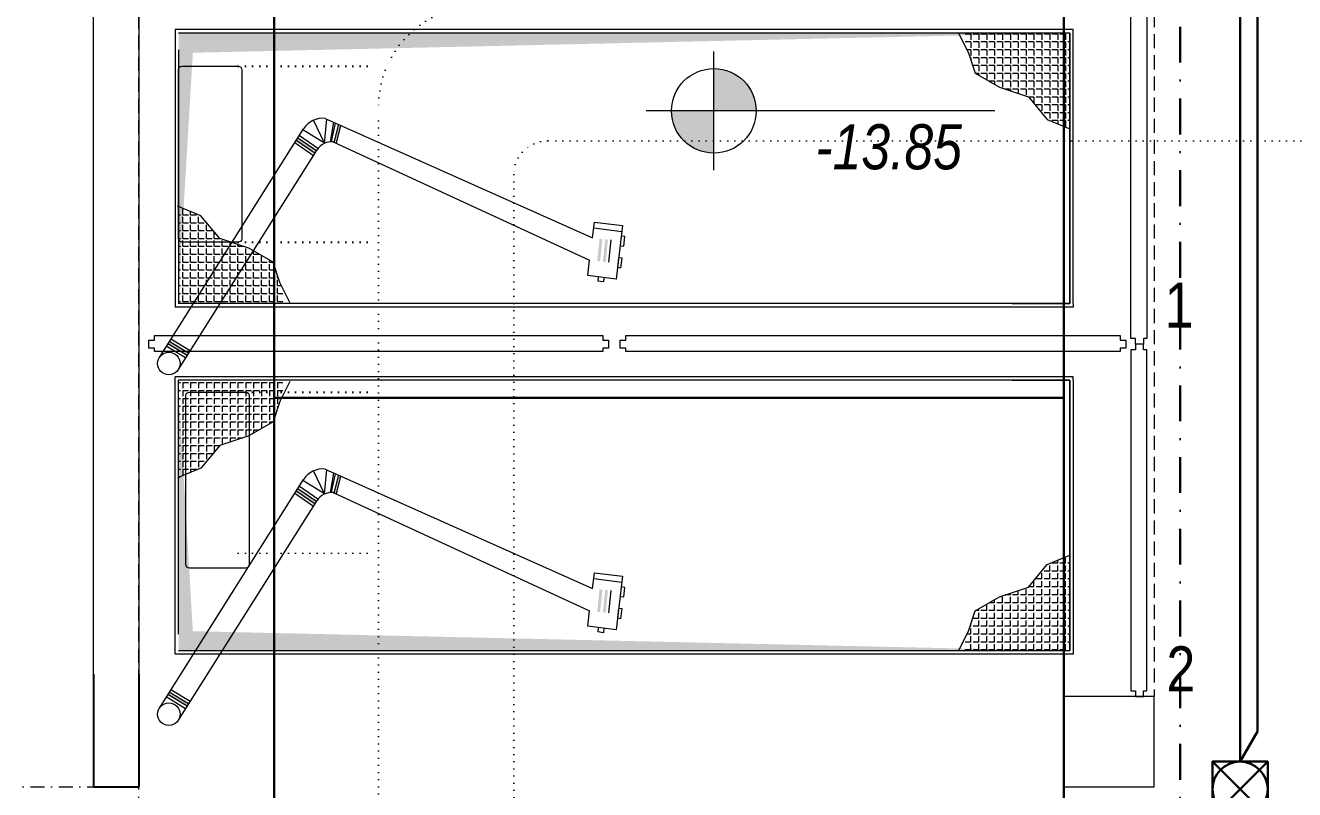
# Model space of a CAD drawing. Header units: metres. Extents: x -19121 to 152404, y -12107 to 29421.
# Drawn here: x -61 to 1065, y 5683 to 6360 of the extents above; entities that cross this region are included whole.
import ezdxf
from ezdxf.enums import TextEntityAlignment as Align

# ---------------------------------------------------------------- set-up
doc = ezdxf.new("R2010")
doc.units = ezdxf.units.M
doc.header["$LTSCALE"] = 50
doc.header["$MEASUREMENT"] = 0
for name, pattern in [('ACAD_ISO05W100', [33, 24, -3, 0, -3, 0, -3]), ('DASHDOT', [25.4, 12.7, -6.35, 0, -6.35]), ('DASHDOT2', [0.5, 0.25, -0.125, 0, -0.125]), ('DOT2', [0.125, 0, -0.125]), ('HIDDEN', [0.375, 0.25, -0.125])]:
    doc.linetypes.add(name, pattern=pattern)
doc.layers.get('0').update_dxf_attribs({"color": 9, "lineweight": 9})
for name, color, linetype, lineweight in [('01', 9, 'Continuous', 9), ('06D', 9, 'Continuous', 9), ('10', 9, 'Continuous', 9), ('20', 9, 'DOT2', 9), ('21', 9, 'Continuous', 9), ('24', 9, 'DASHDOT2', 9), ('bakırcı ekipman', 252, 'ACAD_ISO05W100', 9), ('E-DUVAR TİPİ FLAŞÖR', 7, 'Continuous', 30), ('E-KABLO', 7, 'Continuous', 30)]:
    doc.layers.add(name, color=color, linetype=linetype, lineweight=lineweight)
doc.styles.add('Arial', font='arial.ttf', dxfattribs={"height": 2.5})
doc.styles.add('MuuM_TEXT-ITALIC', font='ARIALNI.TTF')
doc.styles.add('MuuM_TEXT-STANDART', font='ARIALN.TTF')

# ---------------------------------------------------------------- blocks, each defined once
blk = doc.blocks.new('p-akslar_yeni')
at = {"layer": '24'}
blk.add_lwpolyline([(-2190, -2790), (-2150, -2790), (-2150, -2890), (6415, -2890)], dxfattribs=at)
blk = doc.blocks.new('100_DUVAR TİPİ FLAŞÖR 085')
at = {"layer": 'E-DUVAR TİPİ FLAŞÖR', "color": 4}
blk.add_line((-1.224, 2.448), (1.224, 0), dxfattribs=at)
blk.add_lwpolyline([(-1.224, 0), (-1.224, 2.448), (1.224, 2.448), (1.224, 0)], close=True, dxfattribs=at)
blk.add_lwpolyline([(1.224, 2.448), (-1.224, 0)], dxfattribs=at)
blk.add_circle((0, 1.224), 1.224, dxfattribs=at)
blk = doc.blocks.new('p-kolon_80x80')
blk.add_lwpolyline([(-40, -40), (40, -40), (40, 40), (-40, 40)], close=True)
blk = doc.blocks.new('2.bod.sitatik')
at = {"layer": '01', "linetype": 'Continuous', "lineweight": -3}
for p, q in [((0, -2845), (0, -2945)), ((40, -2845), (40, -2945)), ((0, -2945), (40, -2945))]:
    blk.add_line(p, q, dxfattribs=at)
at = {"layer": '01'}
blk.add_lwpolyline([(1981.2, 154.4), (1695, -40), (1695, -40), (60, -1150.3), (40, -1163.9), (40, -1188.2), (40, -1370), (40, -1370), (40, -1430), (40, -1430), (40, -1850), (470, -1850), (470, -1890), (40, -1890), (40, -2160), (470, -2160), (470, -2200), (40, -2200), (40, -2200), (40, -2200), (40, -2945), (0, -2945), (0, -1142.7), (1968.9, 194.4)], dxfattribs=at)
blk.add_blockref('p-kolon_80x80', (900, -2905), dxfattribs=at)
blk = doc.blocks.new('p-işyeri')
at = {"color": 0, "const_width": 2}
blk.add_lwpolyline([(200, 0), (200, 700), (-200, 700), (-200, 0)], close=True, dxfattribs=at)
blk = doc.blocks.new('rf')
at = {"layer": 'bakırcı ekipman', "color": 0, "lineweight": 0}
for p, q in [((174820.4, -9265.6), (174802.8, -9274.5)), ((174784.8, -9280.5), (174772.3, -9302)), ((174784.6, -9283.7), (174784.6, -9280.9)), ((174802.8, -9274.5), (174784.8, -9280.5)), ((174791.6, -9283.7), (174791.6, -9278.6)), ((174798.5, -9276.7), (174796.1, -9276.7)), ((174798.5, -9276.7), (174798.5, -9275.9)), ((174798.5, -9283.7), (174798.5, -9278.6)), ((174805.5, -9276.7), (174800.5, -9276.7)), ((174805.5, -9276.7), (174805.5, -9273.1)), ((174805.5, -9283.7), (174805.5, -9278.6)), ((174812.5, -9276.7), (174807.4, -9276.7)), ((174812.5, -9276.7), (174812.5, -9271.7)), ((174812.5, -9283.7), (174812.5, -9278.6)), ((174819.5, -9276.7), (174814.4, -9276.7)), ((174819.5, -9276.7), (174819.5, -9271.7)), ((174819.5, -9283.7), (174819.5, -9278.6)), ((174777.6, -9297.7), (174777.6, -9292.9)), ((174784.6, -9290.7), (174779.5, -9290.7)), ((174784.6, -9283.7), (174782.9, -9283.7)), ((174784.6, -9290.7), (174784.6, -9285.6)), ((174784.6, -9297.7), (174784.6, -9292.6)), ((174791.6, -9283.7), (174786.5, -9283.7)), ((174791.6, -9290.7), (174786.5, -9290.7)), ((174791.6, -9290.7), (174791.6, -9285.6)), ((174791.6, -9297.7), (174791.6, -9292.6)), ((174798.5, -9283.7), (174793.5, -9283.7)), ((174798.5, -9290.7), (174793.5, -9290.7)), ((174798.5, -9290.7), (174798.5, -9285.6)), ((174798.5, -9297.7), (174798.5, -9292.6)), ((174805.5, -9283.7), (174800.5, -9283.7)), ((174805.5, -9290.7), (174800.5, -9290.7)), ((174805.5, -9290.7), (174805.5, -9285.6)), ((174805.5, -9297.7), (174805.5, -9292.6)), ((174812.5, -9283.7), (174807.4, -9283.7)), ((174812.5, -9290.7), (174807.4, -9290.7)), ((174812.5, -9290.7), (174812.5, -9285.6)), ((174812.5, -9297.7), (174812.5, -9292.6)), ((174819.5, -9283.7), (174814.4, -9283.7)), ((174819.5, -9290.7), (174814.4, -9290.7)), ((174819.5, -9290.7), (174819.5, -9285.6)), ((174819.5, -9297.7), (174819.5, -9292.6)), ((174772.3, -9302), (174763.8, -9327.7)), ((174777.6, -9297.7), (174774.8, -9297.7)), ((174777.6, -9304.7), (174777.6, -9299.6)), ((174784.6, -9297.7), (174779.5, -9297.7)), ((174784.6, -9304.7), (174784.6, -9299.6)), ((174791.6, -9297.7), (174786.5, -9297.7)), ((174791.6, -9304.7), (174791.6, -9299.6)), ((174798.5, -9297.7), (174793.5, -9297.7)), ((174798.5, -9304.7), (174798.5, -9299.6)), ((174805.5, -9297.7), (174800.5, -9297.7)), ((174805.5, -9304.7), (174805.5, -9299.6)), ((174812.5, -9297.7), (174807.4, -9297.7)), ((174812.5, -9304.7), (174812.5, -9299.6)), ((174819.5, -9297.7), (174814.4, -9297.7)), ((174819.5, -9304.7), (174819.5, -9299.6)), ((174770.6, -9311.7), (174769.1, -9311.7)), ((174770.6, -9311.7), (174770.6, -9307.2)), ((174770.6, -9318.6), (174770.6, -9313.6)), ((174777.6, -9304.7), (174772.5, -9304.7)), ((174777.6, -9311.7), (174772.5, -9311.7)), ((174777.6, -9311.7), (174777.6, -9306.6)), ((174777.6, -9318.6), (174777.6, -9313.6)), ((174784.6, -9304.7), (174779.5, -9304.7)), ((174784.6, -9311.7), (174779.5, -9311.7)), ((174784.6, -9311.7), (174784.6, -9306.6)), ((174784.6, -9318.6), (174784.6, -9313.6)), ((174791.6, -9304.7), (174786.5, -9304.7)), ((174791.6, -9311.7), (174786.5, -9311.7)), ((174791.6, -9311.7), (174791.6, -9306.6)), ((174791.6, -9318.6), (174791.6, -9313.6)), ((174798.5, -9304.7), (174793.5, -9304.7)), ((174798.5, -9311.7), (174793.5, -9311.7)), ((174798.5, -9311.7), (174798.5, -9306.6)), ((174798.5, -9318.6), (174798.5, -9313.6)), ((174805.5, -9304.7), (174800.5, -9304.7)), ((174805.5, -9311.7), (174800.5, -9311.7)), ((174805.5, -9311.7), (174805.5, -9306.6)), ((174805.5, -9318.6), (174805.5, -9313.6)), ((174812.5, -9304.7), (174807.4, -9304.7)), ((174812.5, -9311.7), (174807.4, -9311.7)), ((174812.5, -9311.7), (174812.5, -9306.6)), ((174812.5, -9318.6), (174812.5, -9313.6)), ((174819.5, -9304.7), (174814.4, -9304.7)), ((174819.5, -9311.7), (174814.4, -9311.7)), ((174819.5, -9311.7), (174819.5, -9306.6)), ((174819.5, -9318.6), (174819.5, -9313.6)), ((174770.6, -9325.6), (174765.5, -9325.6)), ((174770.6, -9318.6), (174766.8, -9318.6)), ((174770.6, -9325.6), (174770.6, -9320.6)), ((174777.6, -9318.6), (174772.5, -9318.6)), ((174777.6, -9325.6), (174772.5, -9325.6)), ((174777.6, -9325.6), (174777.6, -9320.6)), ((174784.6, -9318.6), (174779.5, -9318.6)), ((174784.6, -9325.6), (174779.5, -9325.6)), ((174784.6, -9325.6), (174784.6, -9320.6)), ((174791.6, -9318.6), (174786.5, -9318.6)), ((174791.6, -9325.6), (174786.5, -9325.6)), ((174791.6, -9325.6), (174791.6, -9320.6)), ((174798.5, -9318.6), (174793.5, -9318.6)), ((174798.5, -9325.6), (174793.5, -9325.6)), ((174798.5, -9325.6), (174798.5, -9320.6)), ((174805.5, -9318.6), (174800.5, -9318.6)), ((174805.5, -9325.6), (174800.5, -9325.6)), ((174805.5, -9325.6), (174805.5, -9320.6)), ((174812.5, -9318.6), (174807.4, -9318.6)), ((174812.5, -9325.6), (174807.4, -9325.6)), ((174812.5, -9325.6), (174812.5, -9320.6)), ((174819.5, -9318.6), (174814.4, -9318.6)), ((174819.5, -9325.6), (174814.4, -9325.6)), ((174819.5, -9325.6), (174819.5, -9320.6)), ((174763.8, -9327.7), (174743.6, -9344.4)), ((174756.6, -9339.6), (174756.6, -9334.5)), ((174763.6, -9332.6), (174758.5, -9332.6)), ((174763.6, -9332.6), (174763.6, -9327.8)), ((174763.6, -9339.6), (174763.6, -9334.5)), ((174770.6, -9332.6), (174765.5, -9332.6)), ((174770.6, -9332.6), (174770.6, -9327.5)), ((174770.6, -9339.6), (174770.6, -9334.5)), ((174777.6, -9332.6), (174772.5, -9332.6)), ((174777.6, -9332.6), (174777.6, -9327.5)), ((174777.6, -9339.6), (174777.6, -9334.5)), ((174784.6, -9332.6), (174779.5, -9332.6)), ((174784.6, -9332.6), (174784.6, -9327.5)), ((174784.6, -9339.6), (174784.6, -9334.5)), ((174791.6, -9332.6), (174786.5, -9332.6)), ((174791.6, -9332.6), (174791.6, -9327.5)), ((174791.6, -9339.6), (174791.6, -9334.5)), ((174798.5, -9332.6), (174793.5, -9332.6)), ((174798.5, -9332.6), (174798.5, -9327.5)), ((174798.5, -9339.6), (174798.5, -9334.5)), ((174805.5, -9332.6), (174800.5, -9332.6)), ((174805.5, -9332.6), (174805.5, -9327.5)), ((174805.5, -9339.6), (174805.5, -9334.5)), ((174812.5, -9332.6), (174807.4, -9332.6)), ((174812.5, -9332.6), (174812.5, -9327.5)), ((174812.5, -9339.6), (174812.5, -9334.5)), ((174819.5, -9332.6), (174814.4, -9332.6)), ((174819.5, -9332.6), (174819.5, -9327.5)), ((174819.5, -9339.6), (174819.5, -9334.5)), ((174743.6, -9344.4), (174735, -9365.3)), ((174742.7, -9353.6), (174742.7, -9348.5)), ((174749.7, -9346.6), (174744.6, -9346.6)), ((174749.7, -9339.6), (174749.4, -9339.6)), ((174749.7, -9339.6), (174749.7, -9339.4)), ((174749.7, -9346.6), (174749.7, -9341.5)), ((174749.7, -9353.6), (174749.7, -9348.5)), ((174756.6, -9339.6), (174751.6, -9339.6)), ((174756.6, -9346.6), (174751.6, -9346.6)), ((174756.6, -9346.6), (174756.6, -9341.5)), ((174756.6, -9353.6), (174756.6, -9348.5)), ((174763.6, -9339.6), (174758.5, -9339.6)), ((174763.6, -9346.6), (174758.5, -9346.6)), ((174763.6, -9346.6), (174763.6, -9341.5)), ((174763.6, -9353.6), (174763.6, -9348.5)), ((174770.6, -9339.6), (174765.5, -9339.6)), ((174770.6, -9346.6), (174765.5, -9346.6)), ((174770.6, -9346.6), (174770.6, -9341.5)), ((174770.6, -9353.6), (174770.6, -9348.5)), ((174777.6, -9339.6), (174772.5, -9339.6)), ((174777.6, -9346.6), (174772.5, -9346.6)), ((174777.6, -9346.6), (174777.6, -9341.5)), ((174777.6, -9353.6), (174777.6, -9348.5)), ((174784.6, -9339.6), (174779.5, -9339.6)), ((174784.6, -9346.6), (174779.5, -9346.6)), ((174784.6, -9346.6), (174784.6, -9341.5)), ((174784.6, -9353.6), (174784.6, -9348.5)), ((174791.6, -9339.6), (174786.5, -9339.6)), ((174791.6, -9346.6), (174786.5, -9346.6)), ((174791.6, -9346.6), (174791.6, -9341.5)), ((174791.6, -9353.6), (174791.6, -9348.5)), ((174798.5, -9339.6), (174793.5, -9339.6)), ((174798.5, -9346.6), (174793.5, -9346.6)), ((174798.5, -9346.6), (174798.5, -9341.5)), ((174798.5, -9353.6), (174798.5, -9348.5)), ((174805.5, -9339.6), (174800.5, -9339.6)), ((174805.5, -9346.6), (174800.5, -9346.6)), ((174805.5, -9346.6), (174805.5, -9341.5)), ((174805.5, -9353.6), (174805.5, -9348.5)), ((174812.5, -9339.6), (174807.4, -9339.6)), ((174812.5, -9346.6), (174807.4, -9346.6)), ((174812.5, -9346.6), (174812.5, -9341.5)), ((174812.5, -9353.6), (174812.5, -9348.5)), ((174819.5, -9339.6), (174814.4, -9339.6)), ((174819.5, -9346.6), (174814.4, -9346.6)), ((174819.5, -9346.6), (174819.5, -9341.5)), ((174819.5, -9353.6), (174819.5, -9348.5)), ((174742.7, -9353.6), (174739.7, -9353.6)), ((174742.7, -9360.6), (174742.7, -9355.5)), ((174749.7, -9353.6), (174744.6, -9353.6)), ((174749.7, -9360.6), (174749.7, -9355.5)), ((174756.6, -9353.6), (174751.6, -9353.6)), ((174756.6, -9360.6), (174756.6, -9355.5)), ((174763.6, -9353.6), (174758.5, -9353.6)), ((174763.6, -9360.6), (174763.6, -9355.5)), ((174770.6, -9353.6), (174765.5, -9353.6)), ((174770.6, -9360.6), (174770.6, -9355.5)), ((174777.6, -9353.6), (174772.5, -9353.6)), ((174777.6, -9360.6), (174777.6, -9355.5)), ((174784.6, -9353.6), (174779.5, -9353.6)), ((174784.6, -9360.6), (174784.6, -9355.5)), ((174791.6, -9353.6), (174786.5, -9353.6)), ((174791.6, -9360.6), (174791.6, -9355.5)), ((174798.5, -9353.6), (174793.5, -9353.6)), ((174798.5, -9360.6), (174798.5, -9355.5)), ((174805.5, -9353.6), (174800.5, -9353.6)), ((174805.5, -9360.6), (174805.5, -9355.5)), ((174812.5, -9353.6), (174807.4, -9353.6)), ((174812.5, -9360.6), (174812.5, -9355.5)), ((174819.5, -9353.6), (174814.4, -9353.6)), ((174819.5, -9360.6), (174819.5, -9355.5)), ((174735.7, -9364.3), (174735.7, -9362.8)), ((174742.7, -9360.6), (174737.6, -9360.6)), ((174742.7, -9364.3), (174742.7, -9362.5)), ((174749.7, -9360.6), (174744.6, -9360.6)), ((174749.7, -9364.3), (174749.7, -9362.5)), ((174756.6, -9360.6), (174751.6, -9360.6)), ((174756.6, -9364.3), (174756.6, -9362.5)), ((174763.6, -9360.6), (174758.5, -9360.6)), ((174763.6, -9364.3), (174763.6, -9362.5)), ((174770.6, -9360.6), (174765.5, -9360.6)), ((174770.6, -9364.3), (174770.6, -9362.5)), ((174777.6, -9360.6), (174772.5, -9360.6)), ((174777.6, -9364.3), (174777.6, -9362.5)), ((174784.6, -9360.6), (174779.5, -9360.6)), ((174784.6, -9364.3), (174784.6, -9362.5)), ((174791.6, -9360.6), (174786.5, -9360.6)), ((174791.6, -9364.3), (174791.6, -9362.5)), ((174798.5, -9360.6), (174793.5, -9360.6)), ((174798.5, -9364.3), (174798.5, -9362.5)), ((174805.5, -9360.6), (174800.5, -9360.6)), ((174805.5, -9364.3), (174805.5, -9362.5)), ((174812.5, -9360.6), (174807.4, -9360.6)), ((174812.5, -9364.3), (174812.5, -9362.5)), ((174819.5, -9360.6), (174814.4, -9360.6)), ((174819.5, -9364.3), (174819.5, -9362.5))]:
    blk.add_line(p, q, dxfattribs=at)
blk = doc.blocks.new('p-mekanik_boyahane_mahal02')
for points in [[(146.8, 158.1), (144.8, 158.3), (141.1, 142.6), (143.1, 142.4)], [(146.8, 158.1), (144.8, 158.3), (141.1, 142.6), (143.1, 142.4)], [(124, 133.3), (125.3, 135.5), (108.8, 146.7), (107.4, 144.6)], [(124, 133.3), (125.3, 135.5), (108.8, 146.7), (107.4, 144.6)], [(10.6, -46.1), (11.9, -44), (-5.2, -33.6), (-6.5, -35.7)], [(10.6, -46.1), (11.9, -44), (-5.2, -33.6), (-6.5, -35.7)], [(10.6, -46.1), (11.9, -44), (-5.2, -33.6), (-6.5, -35.7)]]:
    blk.add_hatch(color=256).paths.add_polyline_path(points)
h = blk.add_hatch(color=256)
h.paths.add_polyline_path([(379.2, 37.2), (381.7, 36.9), (383.6, 56.8), (381.2, 57.1)])
h.paths.add_polyline_path([(374.2, 37.7), (376.7, 37.4), (378.7, 57.3), (376.2, 57.6)])
h = blk.add_hatch(color=256)
h.paths.add_polyline_path([(379.2, 37.2), (381.7, 36.9), (383.6, 56.8), (381.2, 57.1)])
h.paths.add_polyline_path([(374.2, 37.7), (376.7, 37.4), (378.7, 57.3), (376.2, 57.6)])
for p, q in [((0, 0), (0, 246)), ((796, 246), (0, 246)), ((3, 18), (3, 243)), ((793, 243), (793, 3)), ((796, 243), (796, 246)), ((796, 243), (796, 0)), ((132.3, 142.2), (122.6, 162.6)), ((132.3, 142.2), (122.6, 162.6)), ((132.3, 142.2), (134.6, 163.5)), ((132.3, 142.2), (134.6, 163.5)), ((132.9, 164.3), (369.9, 58.3)), ((132.9, 164.3), (369.9, 58.3)), ((137.6, 143.5), (140.7, 160.8)), ((137.6, 143.5), (140.7, 160.8)), ((138.5, 143.7), (142.3, 160.1)), ((138.5, 143.7), (142.3, 160.1)), ((141.1, 142.6), (144.8, 158.3)), ((141.1, 142.6), (144.8, 158.3)), ((143.1, 142.4), (146.8, 158.1)), ((143.1, 142.4), (146.8, 158.1)), ((-14, -47.8), (113.9, 155.1)), ((-14, -47.8), (113.9, 155.1)), ((125.3, 135.5), (108.8, 146.7)), ((125.3, 135.5), (108.8, 146.7)), ((126.6, 137.6), (110.1, 148.9)), ((126.6, 137.6), (110.1, 148.9)), ((132.3, 142.2), (113.3, 154.1)), ((132.3, 142.2), (113.3, 154.1)), ((2.9, -58.4), (125.8, 136.5)), ((2.9, -58.4), (125.8, 136.5)), ((122.7, 131.2), (106.1, 142.5)), ((122.7, 131.2), (106.1, 142.5)), ((124, 133.3), (107.4, 144.6)), ((124, 133.3), (107.4, 144.6)), ((140.1, 143.4), (367.4, 38.5)), ((140.1, 143.4), (367.4, 38.5)), ((756.4, 59.6), (773.1, 79.8)), ((773.1, 79.8), (793, 88)), ((775.3, 73.8), (775.3, 78.8)), ((782.3, 80.7), (777.2, 80.7)), ((782.3, 80.7), (782.3, 83.8)), ((782.3, 73.8), (782.3, 78.8)), ((789.3, 80.7), (784.2, 80.7)), ((789.3, 80.7), (789.3, 85.8)), ((789.3, 73.8), (789.3, 78.8)), ((793, 80.7), (791.2, 80.7)), ((369.9, 58.3), (371.7, 72.4)), ((369.9, 58.3), (371.7, 72.4)), ((371.7, 72.4), (396.7, 69.3)), ((371.7, 72.4), (396.7, 69.3)), ((396.7, 69.3), (390.8, 21.8)), ((396.7, 69.3), (390.8, 21.8)), ((768.3, 73.8), (768.1, 73.8)), ((768.3, 73.8), (768.3, 74)), ((768.3, 66.8), (768.3, 71.9)), ((775.3, 73.8), (770.2, 73.8)), ((775.3, 66.8), (775.3, 71.9)), ((782.3, 73.8), (777.2, 73.8)), ((782.3, 66.8), (782.3, 71.9)), ((789.3, 73.8), (784.2, 73.8)), ((789.3, 66.8), (789.3, 71.9)), ((793, 73.8), (791.2, 73.8)), ((371, 67.1), (396, 64)), ((371, 67.1), (396, 64)), ((386.1, 56.6), (384.2, 36.7)), ((386.1, 56.6), (384.2, 36.7)), ((730.7, 51.1), (756.4, 59.6)), ((747.4, 52.8), (747.4, 56.6)), ((754.3, 52.8), (754.3, 57.9)), ((761.3, 59.8), (756.5, 59.8)), ((761.3, 59.8), (761.3, 64.9)), ((761.3, 52.8), (761.3, 57.9)), ((768.3, 66.8), (763.2, 66.8)), ((768.3, 59.8), (763.2, 59.8)), ((768.3, 59.8), (768.3, 64.9)), ((768.3, 52.8), (768.3, 57.9)), ((775.3, 66.8), (770.2, 66.8)), ((775.3, 59.8), (770.2, 59.8)), ((775.3, 59.8), (775.3, 64.9)), ((775.3, 52.8), (775.3, 57.9)), ((782.3, 66.8), (777.2, 66.8)), ((782.3, 59.8), (777.2, 59.8)), ((782.3, 59.8), (782.3, 64.9)), ((782.3, 52.8), (782.3, 57.9)), ((789.3, 66.8), (784.2, 66.8)), ((789.3, 59.8), (784.2, 59.8)), ((789.3, 59.8), (789.3, 64.9)), ((789.3, 52.8), (789.3, 57.9)), ((793, 66.8), (791.2, 66.8)), ((793, 59.8), (791.2, 59.8)), ((709.2, 38.6), (730.7, 51.1)), ((726.4, 45.8), (721.6, 45.8)), ((726.4, 45.8), (726.4, 48.6)), ((733.4, 45.8), (728.3, 45.8)), ((733.4, 45.8), (733.4, 50.9)), ((740.4, 45.8), (735.3, 45.8)), ((740.4, 52.8), (735.9, 52.8)), ((740.4, 52.8), (740.4, 54.3)), ((740.4, 45.8), (740.4, 50.9)), ((747.4, 52.8), (742.3, 52.8)), ((747.4, 45.8), (742.3, 45.8)), ((747.4, 45.8), (747.4, 50.9)), ((754.3, 52.8), (749.3, 52.8)), ((754.3, 45.8), (749.3, 45.8)), ((754.3, 45.8), (754.3, 50.9)), ((761.3, 52.8), (756.2, 52.8)), ((761.3, 45.8), (756.2, 45.8)), ((761.3, 45.8), (761.3, 50.9)), ((768.3, 52.8), (763.2, 52.8)), ((768.3, 45.8), (763.2, 45.8)), ((768.3, 45.8), (768.3, 50.9)), ((775.3, 52.8), (770.2, 52.8)), ((775.3, 45.8), (770.2, 45.8)), ((775.3, 45.8), (775.3, 50.9)), ((782.3, 52.8), (777.2, 52.8)), ((782.3, 45.8), (777.2, 45.8)), ((782.3, 45.8), (782.3, 50.9)), ((789.3, 52.8), (784.2, 52.8)), ((789.3, 45.8), (784.2, 45.8)), ((789.3, 45.8), (789.3, 50.9)), ((793, 52.8), (791.2, 52.8)), ((793, 45.8), (791.2, 45.8)), ((365.8, 24.9), (367.4, 38.5)), ((365.8, 24.9), (367.4, 38.5)), ((703.2, 20.6), (709.2, 38.6)), ((712.4, 38.8), (709.6, 38.8)), ((712.4, 38.8), (712.4, 40.5)), ((712.4, 31.9), (712.4, 36.9)), ((719.4, 38.8), (714.3, 38.8)), ((719.4, 38.8), (719.4, 43.9)), ((719.4, 31.9), (719.4, 36.9)), ((726.4, 38.8), (721.3, 38.8)), ((726.4, 38.8), (726.4, 43.9)), ((726.4, 31.9), (726.4, 36.9)), ((733.4, 38.8), (728.3, 38.8)), ((733.4, 38.8), (733.4, 43.9)), ((733.4, 31.9), (733.4, 36.9)), ((740.4, 38.8), (735.3, 38.8)), ((740.4, 38.8), (740.4, 43.9)), ((740.4, 31.9), (740.4, 36.9)), ((747.4, 38.8), (742.3, 38.8)), ((747.4, 38.8), (747.4, 43.9)), ((747.4, 31.9), (747.4, 36.9)), ((754.3, 38.8), (749.3, 38.8)), ((754.3, 38.8), (754.3, 43.9)), ((754.3, 31.9), (754.3, 36.9)), ((761.3, 38.8), (756.2, 38.8)), ((761.3, 38.8), (761.3, 43.9)), ((761.3, 31.9), (761.3, 36.9)), ((768.3, 38.8), (763.2, 38.8)), ((768.3, 38.8), (768.3, 43.9)), ((768.3, 31.9), (768.3, 36.9)), ((775.3, 38.8), (770.2, 38.8)), ((775.3, 38.8), (775.3, 43.9)), ((775.3, 31.9), (775.3, 36.9)), ((782.3, 38.8), (777.2, 38.8)), ((782.3, 38.8), (782.3, 43.9)), ((782.3, 31.9), (782.3, 36.9)), ((789.3, 38.8), (784.2, 38.8)), ((789.3, 38.8), (789.3, 43.9)), ((789.3, 31.9), (789.3, 36.9)), ((793, 38.8), (791.2, 38.8)), ((390.8, 21.8), (365.8, 24.9)), ((390.8, 21.8), (365.8, 24.9)), ((375.1, 23.8), (374.6, 19.8)), ((375.1, 23.8), (374.6, 19.8)), ((380, 23.2), (379.6, 19.2)), ((380, 23.2), (379.6, 19.2)), ((705.4, 24.9), (704.6, 24.9)), ((705.4, 24.9), (705.4, 27.3)), ((705.4, 17.9), (705.4, 23)), ((712.4, 31.9), (707.4, 31.9)), ((712.4, 24.9), (707.4, 24.9)), ((712.4, 24.9), (712.4, 29.9)), ((712.4, 17.9), (712.4, 23)), ((719.4, 31.9), (714.3, 31.9)), ((719.4, 24.9), (714.3, 24.9)), ((719.4, 24.9), (719.4, 29.9)), ((719.4, 17.9), (719.4, 23)), ((726.4, 31.9), (721.3, 31.9)), ((726.4, 24.9), (721.3, 24.9)), ((726.4, 24.9), (726.4, 29.9)), ((726.4, 17.9), (726.4, 23)), ((733.4, 31.9), (728.3, 31.9)), ((733.4, 24.9), (728.3, 24.9)), ((733.4, 24.9), (733.4, 29.9)), ((733.4, 17.9), (733.4, 23)), ((740.4, 31.9), (735.3, 31.9)), ((740.4, 24.9), (735.3, 24.9)), ((740.4, 24.9), (740.4, 29.9)), ((740.4, 17.9), (740.4, 23)), ((747.4, 31.9), (742.3, 31.9)), ((747.4, 24.9), (742.3, 24.9)), ((747.4, 24.9), (747.4, 29.9)), ((747.4, 17.9), (747.4, 23)), ((754.3, 31.9), (749.3, 31.9)), ((754.3, 24.9), (749.3, 24.9)), ((754.3, 24.9), (754.3, 29.9)), ((754.3, 17.9), (754.3, 23)), ((761.3, 31.9), (756.2, 31.9)), ((761.3, 24.9), (756.2, 24.9)), ((761.3, 24.9), (761.3, 29.9)), ((761.3, 17.9), (761.3, 23)), ((768.3, 31.9), (763.2, 31.9)), ((768.3, 24.9), (763.2, 24.9)), ((768.3, 24.9), (768.3, 29.9)), ((768.3, 17.9), (768.3, 23)), ((775.3, 31.9), (770.2, 31.9)), ((775.3, 24.9), (770.2, 24.9)), ((775.3, 24.9), (775.3, 29.9)), ((775.3, 17.9), (775.3, 23)), ((782.3, 31.9), (777.2, 31.9)), ((782.3, 24.9), (777.2, 24.9)), ((782.3, 24.9), (782.3, 29.9)), ((782.3, 17.9), (782.3, 23)), ((789.3, 31.9), (784.2, 31.9)), ((789.3, 24.9), (784.2, 24.9)), ((789.3, 24.9), (789.3, 29.9)), ((789.3, 17.9), (789.3, 23)), ((793, 31.9), (791.2, 31.9)), ((793, 24.9), (791.2, 24.9)), ((379.6, 19.2), (374.6, 19.8)), ((379.6, 19.2), (374.6, 19.8)), ((694.3, 3), (703.2, 20.6)), ((705.4, 17.9), (701.8, 17.9)), ((705.4, 10.9), (705.4, 16)), ((712.4, 17.9), (707.4, 17.9)), ((712.4, 10.9), (712.4, 16)), ((719.4, 17.9), (714.3, 17.9)), ((719.4, 10.9), (719.4, 16)), ((726.4, 17.9), (721.3, 17.9)), ((726.4, 10.9), (726.4, 16)), ((733.4, 17.9), (728.3, 17.9)), ((733.4, 10.9), (733.4, 16)), ((740.4, 17.9), (735.3, 17.9)), ((740.4, 10.9), (740.4, 16)), ((747.4, 17.9), (742.3, 17.9)), ((747.4, 10.9), (747.4, 16)), ((754.3, 17.9), (749.3, 17.9)), ((754.3, 10.9), (754.3, 16)), ((761.3, 17.9), (756.2, 17.9)), ((761.3, 10.9), (761.3, 16)), ((768.3, 17.9), (763.2, 17.9)), ((768.3, 10.9), (768.3, 16)), ((775.3, 17.9), (770.2, 17.9)), ((775.3, 10.9), (775.3, 16)), ((782.3, 17.9), (777.2, 17.9)), ((782.3, 10.9), (782.3, 16)), ((789.3, 17.9), (784.2, 17.9)), ((789.3, 10.9), (789.3, 16)), ((793, 17.9), (791.2, 17.9)), ((796, 0), (0, 0)), ((793, 3), (3, 3)), ((705.4, 10.9), (700.4, 10.9)), ((705.4, 3.9), (700.4, 3.9)), ((705.4, 3.9), (705.4, 9)), ((712.4, 10.9), (707.4, 10.9)), ((712.4, 3.9), (707.4, 3.9)), ((712.4, 3.9), (712.4, 9)), ((719.4, 10.9), (714.3, 10.9)), ((719.4, 3.9), (714.3, 3.9)), ((719.4, 3.9), (719.4, 9)), ((726.4, 10.9), (721.3, 10.9)), ((726.4, 3.9), (721.3, 3.9)), ((726.4, 3.9), (726.4, 9)), ((733.4, 10.9), (728.3, 10.9)), ((733.4, 3.9), (728.3, 3.9)), ((733.4, 3.9), (733.4, 9)), ((740.4, 10.9), (735.3, 10.9)), ((740.4, 3.9), (735.3, 3.9)), ((740.4, 3.9), (740.4, 9)), ((747.4, 10.9), (742.3, 10.9)), ((747.4, 3.9), (742.3, 3.9)), ((747.4, 3.9), (747.4, 9)), ((754.3, 10.9), (749.3, 10.9)), ((754.3, 3.9), (749.3, 3.9)), ((754.3, 3.9), (754.3, 9)), ((761.3, 10.9), (756.2, 10.9)), ((761.3, 3.9), (756.2, 3.9)), ((761.3, 3.9), (761.3, 9)), ((768.3, 10.9), (763.2, 10.9)), ((768.3, 3.9), (763.2, 3.9)), ((768.3, 3.9), (768.3, 9)), ((775.3, 10.9), (770.2, 10.9)), ((775.3, 3.9), (770.2, 3.9)), ((775.3, 3.9), (775.3, 9)), ((782.3, 10.9), (777.2, 10.9)), ((782.3, 3.9), (777.2, 3.9)), ((782.3, 3.9), (782.3, 9)), ((789.3, 10.9), (784.2, 10.9)), ((789.3, 3.9), (784.2, 3.9)), ((789.3, 3.9), (789.3, 9)), ((793, 10.9), (791.2, 10.9)), ((11.9, -44), (-5.2, -33.6)), ((11.9, -44), (-5.2, -33.6)), ((11.9, -44), (-5.2, -33.6)), ((13.2, -41.8), (-3.8, -31.5)), ((13.2, -41.8), (-3.8, -31.5)), ((13.2, -41.8), (-3.8, -31.5)), ((9.3, -48.2), (-7.8, -37.8)), ((9.3, -48.2), (-7.8, -37.8)), ((9.3, -48.2), (-7.8, -37.8)), ((10.6, -46.1), (-6.5, -35.7)), ((10.6, -46.1), (-6.5, -35.7)), ((10.6, -46.1), (-6.5, -35.7))]:
    blk.add_line(p, q)
blk.add_lwpolyline([(793, 3), (793, 243), (742.1, 243), (793, 243), (3, 243)])
for points in [[(395.5, 59.8), (394.5, 51.3), (397.6, 50.9), (398.6, 59.4)], [(395.5, 59.8), (394.5, 51.3), (397.6, 50.9), (398.6, 59.4)], [(393.1, 40.7), (392.1, 32.3), (395.2, 31.9), (396.3, 40.3)], [(393.1, 40.7), (392.1, 32.3), (395.2, 31.9), (396.3, 40.3)]]:
    blk.add_lwpolyline(points, close=True)
blk.add_circle((-5.5, -53.1), 10)
blk.add_circle((-5.5, -53.1), 10)
blk.add_circle((-5.5, -53.1), 10)
for centre, radius in [((130.8, 144.4), 20), ((130.8, 144.4), 20), ((138.5, 128.5), 15), ((138.5, 128.5), 15)]:
    blk.add_arc(centre, radius, 83.9062, 147.767)
blk.add_solid([(793, 3), (3, 3), (15.7, 20.5), (3, 235)])
at = {"xscale": -1, "rotation": 270}
blk.add_blockref('rf', (9367.3, -174578.5), dxfattribs=at)
blk = doc.blocks.new('p-mekanik_boyahane_mahal01')
for points in [[(146.8, 161.1), (144.8, 161.3), (141.1, 145.6), (143.1, 145.4)], [(146.8, 161.1), (144.8, 161.3), (141.1, 145.6), (143.1, 145.4)], [(124, 136.3), (125.3, 138.5), (108.8, 149.7), (107.4, 147.6)], [(124, 136.3), (125.3, 138.5), (108.8, 149.7), (107.4, 147.6)], [(10.6, -43.1), (11.9, -41), (-5.2, -30.6), (-6.5, -32.7)], [(10.6, -43.1), (11.9, -41), (-5.2, -30.6), (-6.5, -32.7)], [(10.6, -43.1), (11.9, -41), (-5.2, -30.6), (-6.5, -32.7)]]:
    blk.add_hatch(color=256).paths.add_polyline_path(points)
h = blk.add_hatch(color=256)
h.paths.add_polyline_path([(379.2, 40.2), (381.7, 39.9), (383.6, 59.8), (381.2, 60.1)])
h.paths.add_polyline_path([(374.2, 40.7), (376.7, 40.4), (378.7, 60.3), (376.2, 60.6)])
h = blk.add_hatch(color=256)
h.paths.add_polyline_path([(379.2, 40.2), (381.7, 39.9), (383.6, 59.8), (381.2, 60.1)])
h.paths.add_polyline_path([(374.2, 40.7), (376.7, 40.4), (378.7, 60.3), (376.2, 60.6)])
for p, q in [((796, 246), (0, 246)), ((0, 246), (0, 0)), ((793, 243), (3, 243)), ((694.3, 243), (703.2, 225.4)), ((705.4, 242.1), (700.4, 242.1)), ((705.4, 242.1), (705.4, 237)), ((712.4, 242.1), (707.4, 242.1)), ((712.4, 242.1), (712.4, 237)), ((719.4, 242.1), (714.3, 242.1)), ((719.4, 242.1), (719.4, 237)), ((726.4, 242.1), (721.3, 242.1)), ((726.4, 242.1), (726.4, 237)), ((733.4, 242.1), (728.3, 242.1)), ((733.4, 242.1), (733.4, 237)), ((740.4, 242.1), (735.3, 242.1)), ((740.4, 242.1), (740.4, 237)), ((747.4, 242.1), (742.3, 242.1)), ((747.4, 242.1), (747.4, 237)), ((754.3, 242.1), (749.3, 242.1)), ((754.3, 242.1), (754.3, 237)), ((761.3, 242.1), (756.2, 242.1)), ((761.3, 242.1), (761.3, 237)), ((768.3, 242.1), (763.2, 242.1)), ((768.3, 242.1), (768.3, 237)), ((775.3, 242.1), (770.2, 242.1)), ((775.3, 242.1), (775.3, 237)), ((782.3, 242.1), (777.2, 242.1)), ((782.3, 242.1), (782.3, 237)), ((789.3, 242.1), (784.2, 242.1)), ((789.3, 242.1), (789.3, 237)), ((793, 3), (793, 243)), ((796, 3), (796, 246)), ((3, 228), (3, 3)), ((705.4, 235.1), (700.4, 235.1)), ((705.4, 228.1), (701.8, 228.1)), ((703.2, 225.4), (709.2, 207.4)), ((705.4, 235.1), (705.4, 230)), ((705.4, 228.1), (705.4, 223)), ((712.4, 235.1), (707.4, 235.1)), ((712.4, 228.1), (707.4, 228.1)), ((712.4, 235.1), (712.4, 230)), ((712.4, 228.1), (712.4, 223)), ((719.4, 235.1), (714.3, 235.1)), ((719.4, 228.1), (714.3, 228.1)), ((719.4, 235.1), (719.4, 230)), ((719.4, 228.1), (719.4, 223)), ((726.4, 235.1), (721.3, 235.1)), ((726.4, 228.1), (721.3, 228.1)), ((726.4, 235.1), (726.4, 230)), ((726.4, 228.1), (726.4, 223)), ((733.4, 235.1), (728.3, 235.1)), ((733.4, 228.1), (728.3, 228.1)), ((733.4, 235.1), (733.4, 230)), ((733.4, 228.1), (733.4, 223)), ((740.4, 235.1), (735.3, 235.1)), ((740.4, 228.1), (735.3, 228.1)), ((740.4, 235.1), (740.4, 230)), ((740.4, 228.1), (740.4, 223)), ((747.4, 235.1), (742.3, 235.1)), ((747.4, 228.1), (742.3, 228.1)), ((747.4, 235.1), (747.4, 230)), ((747.4, 228.1), (747.4, 223)), ((754.3, 235.1), (749.3, 235.1)), ((754.3, 228.1), (749.3, 228.1)), ((754.3, 235.1), (754.3, 230)), ((754.3, 228.1), (754.3, 223)), ((761.3, 235.1), (756.2, 235.1)), ((761.3, 228.1), (756.2, 228.1)), ((761.3, 235.1), (761.3, 230)), ((761.3, 228.1), (761.3, 223)), ((768.3, 235.1), (763.2, 235.1)), ((768.3, 228.1), (763.2, 228.1)), ((768.3, 235.1), (768.3, 230)), ((768.3, 228.1), (768.3, 223)), ((775.3, 235.1), (770.2, 235.1)), ((775.3, 228.1), (770.2, 228.1)), ((775.3, 235.1), (775.3, 230)), ((775.3, 228.1), (775.3, 223)), ((782.3, 235.1), (777.2, 235.1)), ((782.3, 228.1), (777.2, 228.1)), ((782.3, 235.1), (782.3, 230)), ((782.3, 228.1), (782.3, 223)), ((789.3, 235.1), (784.2, 235.1)), ((789.3, 228.1), (784.2, 228.1)), ((789.3, 235.1), (789.3, 230)), ((789.3, 228.1), (789.3, 223)), ((793, 235.1), (791.2, 235.1)), ((793, 228.1), (791.2, 228.1)), ((705.4, 221.1), (704.6, 221.1)), ((705.4, 221.1), (705.4, 218.7)), ((712.4, 221.1), (707.4, 221.1)), ((712.4, 214.1), (707.4, 214.1)), ((712.4, 221.1), (712.4, 216.1)), ((712.4, 214.1), (712.4, 209.1)), ((719.4, 221.1), (714.3, 221.1)), ((719.4, 214.1), (714.3, 214.1)), ((719.4, 221.1), (719.4, 216.1)), ((719.4, 214.1), (719.4, 209.1)), ((726.4, 221.1), (721.3, 221.1)), ((726.4, 214.1), (721.3, 214.1)), ((726.4, 221.1), (726.4, 216.1)), ((726.4, 214.1), (726.4, 209.1)), ((733.4, 221.1), (728.3, 221.1)), ((733.4, 214.1), (728.3, 214.1)), ((733.4, 221.1), (733.4, 216.1)), ((733.4, 214.1), (733.4, 209.1)), ((740.4, 221.1), (735.3, 221.1)), ((740.4, 214.1), (735.3, 214.1)), ((740.4, 221.1), (740.4, 216.1)), ((740.4, 214.1), (740.4, 209.1)), ((747.4, 221.1), (742.3, 221.1)), ((747.4, 214.1), (742.3, 214.1)), ((747.4, 221.1), (747.4, 216.1)), ((747.4, 214.1), (747.4, 209.1)), ((754.3, 221.1), (749.3, 221.1)), ((754.3, 214.1), (749.3, 214.1)), ((754.3, 221.1), (754.3, 216.1)), ((754.3, 214.1), (754.3, 209.1)), ((761.3, 221.1), (756.2, 221.1)), ((761.3, 214.1), (756.2, 214.1)), ((761.3, 221.1), (761.3, 216.1)), ((761.3, 214.1), (761.3, 209.1)), ((768.3, 221.1), (763.2, 221.1)), ((768.3, 214.1), (763.2, 214.1)), ((768.3, 221.1), (768.3, 216.1)), ((768.3, 214.1), (768.3, 209.1)), ((775.3, 221.1), (770.2, 221.1)), ((775.3, 214.1), (770.2, 214.1)), ((775.3, 221.1), (775.3, 216.1)), ((775.3, 214.1), (775.3, 209.1)), ((782.3, 221.1), (777.2, 221.1)), ((782.3, 214.1), (777.2, 214.1)), ((782.3, 221.1), (782.3, 216.1)), ((782.3, 214.1), (782.3, 209.1)), ((789.3, 221.1), (784.2, 221.1)), ((789.3, 214.1), (784.2, 214.1)), ((789.3, 221.1), (789.3, 216.1)), ((789.3, 214.1), (789.3, 209.1)), ((793, 221.1), (791.2, 221.1)), ((793, 214.1), (791.2, 214.1)), ((709.2, 207.4), (730.7, 194.9)), ((712.4, 207.2), (709.6, 207.2)), ((712.4, 207.2), (712.4, 205.5)), ((719.4, 207.2), (714.3, 207.2)), ((719.4, 207.2), (719.4, 202.1)), ((726.4, 207.2), (721.3, 207.2)), ((726.4, 207.2), (726.4, 202.1)), ((733.4, 207.2), (728.3, 207.2)), ((733.4, 207.2), (733.4, 202.1)), ((740.4, 207.2), (735.3, 207.2)), ((740.4, 207.2), (740.4, 202.1)), ((747.4, 207.2), (742.3, 207.2)), ((747.4, 207.2), (747.4, 202.1)), ((754.3, 207.2), (749.3, 207.2)), ((754.3, 207.2), (754.3, 202.1)), ((761.3, 207.2), (756.2, 207.2)), ((761.3, 207.2), (761.3, 202.1)), ((768.3, 207.2), (763.2, 207.2)), ((768.3, 207.2), (768.3, 202.1)), ((775.3, 207.2), (770.2, 207.2)), ((775.3, 207.2), (775.3, 202.1)), ((782.3, 207.2), (777.2, 207.2)), ((782.3, 207.2), (782.3, 202.1)), ((789.3, 207.2), (784.2, 207.2)), ((789.3, 207.2), (789.3, 202.1)), ((793, 207.2), (791.2, 207.2)), ((726.4, 200.2), (721.6, 200.2)), ((726.4, 200.2), (726.4, 197.4)), ((733.4, 200.2), (728.3, 200.2)), ((730.7, 194.9), (756.4, 186.4)), ((733.4, 200.2), (733.4, 195.1)), ((740.4, 200.2), (735.3, 200.2)), ((740.4, 193.2), (735.9, 193.2)), ((740.4, 200.2), (740.4, 195.1)), ((740.4, 193.2), (740.4, 191.7)), ((747.4, 200.2), (742.3, 200.2)), ((747.4, 193.2), (742.3, 193.2)), ((747.4, 200.2), (747.4, 195.1)), ((747.4, 193.2), (747.4, 189.4)), ((754.3, 200.2), (749.3, 200.2)), ((754.3, 193.2), (749.3, 193.2)), ((754.3, 200.2), (754.3, 195.1)), ((754.3, 193.2), (754.3, 188.1)), ((761.3, 200.2), (756.2, 200.2)), ((761.3, 193.2), (756.2, 193.2)), ((761.3, 200.2), (761.3, 195.1)), ((761.3, 193.2), (761.3, 188.1)), ((768.3, 200.2), (763.2, 200.2)), ((768.3, 193.2), (763.2, 193.2)), ((768.3, 200.2), (768.3, 195.1)), ((768.3, 193.2), (768.3, 188.1)), ((775.3, 200.2), (770.2, 200.2)), ((775.3, 193.2), (770.2, 193.2)), ((775.3, 200.2), (775.3, 195.1)), ((775.3, 193.2), (775.3, 188.1)), ((782.3, 200.2), (777.2, 200.2)), ((782.3, 193.2), (777.2, 193.2)), ((782.3, 200.2), (782.3, 195.1)), ((782.3, 193.2), (782.3, 188.1)), ((789.3, 200.2), (784.2, 200.2)), ((789.3, 193.2), (784.2, 193.2)), ((789.3, 200.2), (789.3, 195.1)), ((789.3, 193.2), (789.3, 188.1)), ((793, 200.2), (791.2, 200.2)), ((793, 193.2), (791.2, 193.2)), ((756.4, 186.4), (773.1, 166.2)), ((761.3, 186.2), (756.5, 186.2)), ((761.3, 186.2), (761.3, 181.1)), ((768.3, 186.2), (763.2, 186.2)), ((768.3, 186.2), (768.3, 181.1)), ((775.3, 186.2), (770.2, 186.2)), ((775.3, 186.2), (775.3, 181.1)), ((782.3, 186.2), (777.2, 186.2)), ((782.3, 186.2), (782.3, 181.1)), ((789.3, 186.2), (784.2, 186.2)), ((789.3, 186.2), (789.3, 181.1)), ((793, 186.2), (791.2, 186.2)), ((768.3, 179.2), (763.2, 179.2)), ((768.3, 172.2), (768.1, 172.2)), ((768.3, 179.2), (768.3, 174.1)), ((768.3, 172.2), (768.3, 172)), ((775.3, 179.2), (770.2, 179.2)), ((775.3, 172.2), (770.2, 172.2)), ((775.3, 179.2), (775.3, 174.1)), ((775.3, 172.2), (775.3, 167.2)), ((782.3, 179.2), (777.2, 179.2)), ((782.3, 172.2), (777.2, 172.2)), ((782.3, 179.2), (782.3, 174.1)), ((782.3, 172.2), (782.3, 167.2)), ((789.3, 179.2), (784.2, 179.2)), ((789.3, 172.2), (784.2, 172.2)), ((789.3, 179.2), (789.3, 174.1)), ((789.3, 172.2), (789.3, 167.2)), ((793, 179.2), (791.2, 179.2)), ((793, 172.2), (791.2, 172.2)), ((-14, -44.8), (113.9, 158.1)), ((-14, -44.8), (113.9, 158.1)), ((132.3, 145.2), (122.6, 165.6)), ((132.3, 145.2), (122.6, 165.6)), ((132.3, 145.2), (134.6, 166.5)), ((132.3, 145.2), (134.6, 166.5)), ((132.9, 167.3), (369.9, 61.3)), ((132.9, 167.3), (369.9, 61.3)), ((137.6, 146.5), (140.7, 163.8)), ((137.6, 146.5), (140.7, 163.8)), ((138.5, 146.7), (142.3, 163.1)), ((138.5, 146.7), (142.3, 163.1)), ((141.1, 145.6), (144.8, 161.3)), ((141.1, 145.6), (144.8, 161.3)), ((143.1, 145.4), (146.8, 161.1)), ((143.1, 145.4), (146.8, 161.1)), ((773.1, 166.2), (793, 158)), ((782.3, 165.3), (777.2, 165.3)), ((782.3, 165.3), (782.3, 162.2)), ((789.3, 165.3), (784.2, 165.3)), ((789.3, 165.3), (789.3, 160.2)), ((793, 165.3), (791.2, 165.3)), ((124, 136.3), (107.4, 147.6)), ((124, 136.3), (107.4, 147.6)), ((125.3, 138.5), (108.8, 149.7)), ((125.3, 138.5), (108.8, 149.7)), ((126.6, 140.6), (110.1, 151.9)), ((126.6, 140.6), (110.1, 151.9)), ((132.3, 145.2), (113.3, 157.1)), ((132.3, 145.2), (113.3, 157.1)), ((140.1, 146.4), (367.4, 41.5)), ((140.1, 146.4), (367.4, 41.5)), ((2.9, -55.4), (125.8, 139.5)), ((2.9, -55.4), (125.8, 139.5)), ((122.7, 134.2), (106.1, 145.5)), ((122.7, 134.2), (106.1, 145.5)), ((369.9, 61.3), (371.7, 75.4)), ((369.9, 61.3), (371.7, 75.4)), ((371, 70.1), (396, 67)), ((371, 70.1), (396, 67)), ((371.7, 75.4), (396.7, 72.3)), ((371.7, 75.4), (396.7, 72.3)), ((396.7, 72.3), (390.8, 24.8)), ((396.7, 72.3), (390.8, 24.8)), ((386.1, 59.6), (384.2, 39.7)), ((386.1, 59.6), (384.2, 39.7)), ((365.8, 27.9), (367.4, 41.5)), ((365.8, 27.9), (367.4, 41.5)), ((390.8, 24.8), (365.8, 27.9)), ((390.8, 24.8), (365.8, 27.9)), ((375.1, 26.8), (374.6, 22.8)), ((375.1, 26.8), (374.6, 22.8)), ((379.6, 22.2), (374.6, 22.8)), ((379.6, 22.2), (374.6, 22.8)), ((380, 26.2), (379.6, 22.2)), ((380, 26.2), (379.6, 22.2)), ((10.6, -43.1), (-6.5, -32.7)), ((10.6, -43.1), (-6.5, -32.7)), ((10.6, -43.1), (-6.5, -32.7)), ((11.9, -41), (-5.2, -30.6)), ((11.9, -41), (-5.2, -30.6)), ((11.9, -41), (-5.2, -30.6)), ((13.2, -38.8), (-3.8, -28.5)), ((13.2, -38.8), (-3.8, -28.5)), ((13.2, -38.8), (-3.8, -28.5)), ((9.3, -45.2), (-7.8, -34.8)), ((9.3, -45.2), (-7.8, -34.8)), ((9.3, -45.2), (-7.8, -34.8))]:
    blk.add_line(p, q)
for points in [[(793, 243), (793, 3), (742.1, 3), (793, 3), (3, 3)], [(796, 3), (796, 0), (0, 0)]]:
    blk.add_lwpolyline(points)
for points in [[(395.5, 62.8), (394.5, 54.3), (397.6, 53.9), (398.6, 62.4)], [(395.5, 62.8), (394.5, 54.3), (397.6, 53.9), (398.6, 62.4)], [(393.1, 43.7), (392.1, 35.3), (395.2, 34.9), (396.3, 43.3)], [(393.1, 43.7), (392.1, 35.3), (395.2, 34.9), (396.3, 43.3)]]:
    blk.add_lwpolyline(points, close=True)
blk.add_circle((-5.5, -50.1), 10)
blk.add_circle((-5.5, -50.1), 10)
blk.add_circle((-5.5, -50.1), 10)
for centre, radius in [((130.8, 147.4), 20), ((130.8, 147.4), 20), ((138.5, 131.5), 15), ((138.5, 131.5), 15)]:
    blk.add_arc(centre, radius, 83.9062, 147.767)
blk.add_solid([(793, 243), (3, 243), (15.7, 225.5), (3, 11)])
at = {"rotation": 270}
blk.add_blockref('rf', (9367.3, 174824.5), dxfattribs=at)
blk = doc.blocks.new('0_elevationtarget-p-bk')
h = blk.add_hatch(color=250)
h.paths.add_polyline_path([(1.875, 0, 0.414214), (0, 1.875), (0, 0)])
h.paths.add_polyline_path([(0, 0), (-1.875, 0, 0.414214), (0, -1.875)])
blk.add_line((0, -2.625), (0, 2.625))
blk.add_lwpolyline([(12.453, 0), (-3, 0)])
blk.add_circle((0, 0), 1.875)
at = {"style": 'Arial'}
blk.add_attdef('BITMISKOT', text='', height=2, dxfattribs=at).set_placement((4.5, 0), align=Align.BOTTOM_LEFT)
at = {"style": 'MuuM_TEXT-ITALIC'}
blk.add_attdef('FINISHINGFLOORLEVEL', text='', height=2, dxfattribs=at).set_placement((4.5, -0.592), align=Align.TOP_LEFT)
blk = doc.blocks.new('2.bod.Mimari')
at = {"layer": '06D', "linetype": 'DOT2'}
for points in [[(402.38, -2372, 0.4142136), (372.38, -2402), (372.38, -3732.3), (252.38, -3732.3), (252.38, -2342, -0.4142136), (342.38, -2252), (1048.17, -2252, 0.4142136), (1078.17, -2222), (1078.17, -1719.8, -0.4142136), (1168.17, -1629.8), (2743.84, -1629.8, 0.4142136), (2773.84, -1599.8), (2773.84, -1315.34)], [(1926.54, -1749.8), (1228.17, -1749.8, 0.4142136), (1198.17, -1779.8), (1198.17, -2282, -0.4142136), (1108.17, -2372), (402.38, -2372)]]:
    blk.add_lwpolyline(points, format="xyb", dxfattribs=at)
at = {"layer": '06D'}
for points in [[(923.62, -2552.5), (923.62, -2547.5), (919.48, -2547.5), (919.48, -2245), (923.62, -2245), (923.62, -2240), (930.62, -2240), (930.62, -2245), (933.48, -2245), (933.48, -2547.5), (930.62, -2547.5), (930.62, -2552.5)], [(49, -2549), (54, -2549), (54, -2544.86), (451.48, -2544.86), (451.48, -2549), (456.48, -2549), (456.48, -2556), (451.48, -2556), (451.48, -2558.86), (54, -2558.86), (54, -2556), (49, -2556)], [(466.72, -2549), (471.72, -2549), (471.72, -2544.86), (909.95, -2544.86), (909.95, -2549), (914.95, -2549), (914.95, -2556), (909.95, -2556), (909.95, -2558.86), (471.72, -2558.86), (471.72, -2556), (466.72, -2556)], [(923.62, -2552.5), (923.62, -2557.5), (919.48, -2557.5), (919.48, -2860), (923.62, -2860), (923.62, -2865), (930.62, -2865), (930.62, -2860), (933.48, -2860), (933.48, -2557.5), (930.62, -2557.5), (930.62, -2552.5)]]:
    blk.add_lwpolyline(points, close=True, dxfattribs=at)
at = {"layer": '06D', "linetype": 'DOT2', "lineweight": -3}
for points in [[(128.21, -2306), (253.05, -2306)], [(128.21, -2462), (253.05, -2462)], [(128.21, -2595), (253.05, -2595)]]:
    blk.add_lwpolyline(points, dxfattribs=at)
at = {"layer": '06D', "linetype": 'DOT2'}
blk.add_lwpolyline([(128.21, -2737.66), (253.05, -2737.66)], dxfattribs=at)
at = {"layer": '10'}
for points in [[(78.21, -2306), (128.21, -2306, -0.4142136), (131.21, -2309), (131.21, -2459, -0.4142136), (128.21, -2462), (78.21, -2462, -0.4142136), (75.21, -2459), (75.21, -2309, -0.4142136)], [(84.82, -2595), (134.82, -2595, -0.4142136), (137.82, -2598), (137.82, -2748, -0.4142136), (134.82, -2751), (84.82, -2751, -0.4142136), (81.82, -2748), (81.82, -2598, -0.4142136)]]:
    blk.add_lwpolyline(points, format="xyb", close=True, dxfattribs=at)
at = {"layer": '20', "color": 251, "linetype": 'HIDDEN'}
blk.add_lwpolyline([(940, -3750), (860, -3750), (860, -3810), (40, -3810), (40, -2200), (860, -2200), (860, -2240), (940, -2240), (940, -2865), (860, -2865), (860, -3030), (940, -3030)], close=True, dxfattribs=at)
at = {"layer": '06D', "color": 89, "linetype": 'HIDDEN', "true_color": 0x2e4d23, "rotation": 90}
for p in [(860, -2400), (860, -2800)]:
    blk.add_blockref('p-işyeri', p, dxfattribs=at)
at = {"layer": '06D'}
for name, p in [('p-mekanik_boyahane_mahal01', (72.21, -2519.5)), ('p-mekanik_boyahane_mahal02', (72.21, -2827.5))]:
    blk.add_blockref(name, p, dxfattribs=at)
at = {"layer": '21'}
ref = blk.add_blockref('0_elevationtarget-p-bk', (549.75, -2345.53), dxfattribs=dict(at, xscale=20, yscale=20, zscale=20))
ref.add_attrib('FINISHINGFLOORLEVEL', '-13.85', dxfattribs={"layer": '0', "height": 40, "style": 'MuuM_TEXT-ITALIC'}).set_placement((639.75, -2357.37), align=Align.TOP_LEFT)
at = {"layer": '21', "style": 'MuuM_TEXT-STANDART'}
for s, p in [('1', (974.82, -2549.78)), ('2', (976.48, -2872.42))]:
    blk.add_text(s, height=40, dxfattribs=at).set_placement(p, align=Align.BOTTOM_RIGHT)

msp = doc.modelspace()

# ---------------------------------------------------------------- linework, layer by layer
at = {"layer": 'E-KABLO', "color": 5, "linetype": 'Continuous', "ltscale": 0.05}
for p, q in [((1031.63, 5734.02), (1031.63, 7165.52)), ((1016.21, 5707.31), (1016.21, 7035.28)), ((1016.21, 5707.31), (1031.63, 5734.02))]:
    msp.add_line(p, q, dxfattribs=at)
at = {"layer": 'E-KABLO', "color": 6, "linetype": 'DASHDOT', "ltscale": 0.05}
msp.add_line((963.2, 6486.19), (963.2, 4110), dxfattribs=at)

# ---------------------------------------------------------------- block references
for name in ['2.bod.sitatik', '2.bod.Mimari']:
    msp.add_blockref(name, (0, 8630))
at = {"layer": '24'}
msp.add_blockref('p-akslar_yeni', (-6415, 8575), dxfattribs=at)
at = {"layer": 'E-DUVAR TİPİ FLAŞÖR', "xscale": 20, "yscale": 20, "zscale": 20, "rotation": 90}
msp.add_blockref('100_DUVAR TİPİ FLAŞÖR 085', (1040.69, 5682.83), dxfattribs=at)

doc.saveas('drawing.dxf')
